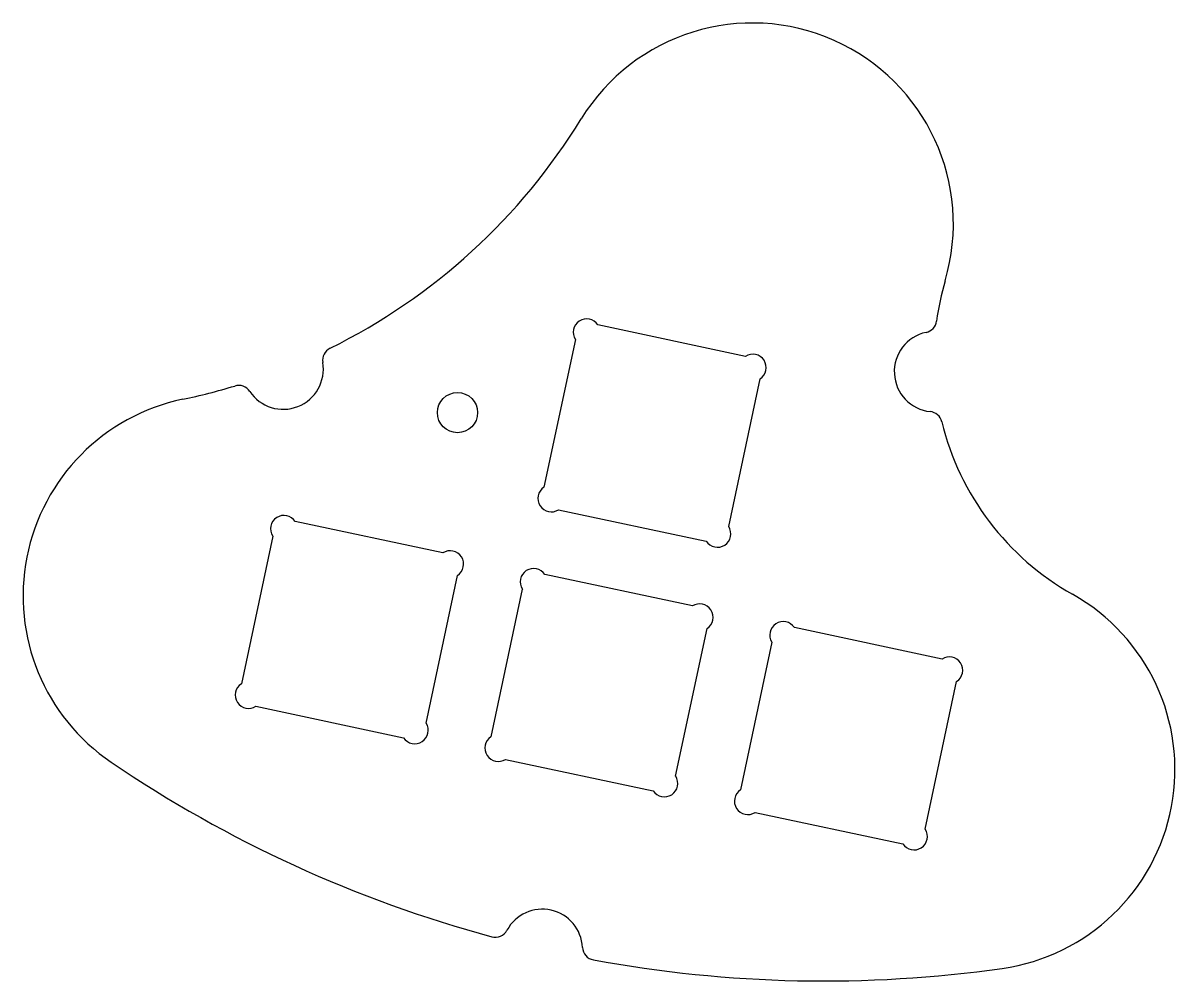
# Model space of a CAD drawing. Header units: millimetres. Extents: x 38 to 124, y 60.7 to 132.2.
import ezdxf

# ---------------------------------------------------------------- set-up
doc = ezdxf.new("R2010")
doc.units = ezdxf.units.MM

msp = doc.modelspace()

# ---------------------------------------------------------------- linework, layer by layer
at = {"color": 7, "linetype": 'Continuous', "lineweight": 25}
for p, q in [((91.938, 107.353), (80.913, 109.697)), ((79.236, 108.607), (76.892, 97.582)), ((90.684, 94.651), (93.028, 105.676)), ((77.982, 95.905), (89.007, 93.561)), ((69.344, 92.68), (58.319, 95.024)), ((56.641, 93.934), (54.298, 82.909)), ((68.09, 79.978), (70.433, 91.003)), ((87.978, 88.719), (76.952, 91.063)), ((75.275, 89.974), (72.932, 78.948)), ((86.723, 76.017), (89.067, 87.042)), ((106.611, 84.759), (95.586, 87.102)), ((93.909, 86.013), (91.565, 74.988)), ((105.357, 72.056), (107.701, 83.081)), ((55.387, 81.232), (66.412, 78.888)), ((74.021, 77.271), (85.046, 74.928)), ((92.655, 73.31), (103.68, 70.967))]:
    msp.add_line(p, q, dxfattribs=at)
msp.add_circle((70.435, 103.157), 1.5, dxfattribs=at)
for centre, radius, start, end in [((92.455, 117.239), 15, 343.58907, 148.44999), ((40.511, 149.133), 45.955, 296.3684, 328.44999), ((126.3, 107.271), 20.282, 163.58907, 172.29163), ((80.074, 109.152), 1, 33, 213), ((105.21, 110.125), 1, 282.05293, 352.29163), ((106.046, 106.213), 3, 102.05293, 263.92306), ((61.365, 107.063), 1, 116.3684, 189.51451), ((92.483, 106.515), 1, 303, 123), ((57.42, 106.402), 3, 213.66535, 9.51451), ((40.511, 149.133), 45.955, 281.82001, 286.81147), ((54.091, 104.185), 1, 33.66535, 106.81147), ((52.997, 89.471), 15, 101.82001, 235.87606), ((105.622, 102.236), 1, 13.68436, 83.92306), ((126.3, 107.271), 20.282, 193.68436, 240.64093), ((77.437, 96.743), 1, 123, 303), ((57.48, 94.479), 1, 33, 213), ((89.845, 94.106), 1, 213, 33), ((69.889, 91.842), 1, 303, 123), ((76.114, 90.518), 1, 33, 213), ((109.002, 76.52), 15, 278.08394, 60.64093), ((88.522, 87.881), 1, 303, 123), ((94.747, 86.558), 1, 33, 213), ((107.156, 83.92), 1, 303, 123), ((54.842, 82.07), 1, 123, 303), ((67.251, 79.433), 1, 213, 33), ((73.476, 78.11), 1, 123, 303), ((97.777, 155.551), 94.824, 235.87606, 254.84587), ((85.885, 75.472), 1, 213, 33), ((92.11, 74.149), 1, 123, 303), ((104.518, 71.512), 1, 213, 33), ((76.767, 63.085), 3, 2.82415, 151.57373), ((73.25, 64.99), 1, 254.84587, 331.57373), ((80.762, 63.282), 1, 182.82415, 259.55202), ((97.777, 155.551), 94.824, 259.55202, 278.08394)]:
    msp.add_arc(centre, radius, start, end, dxfattribs=at)

doc.saveas('drawing.dxf')
